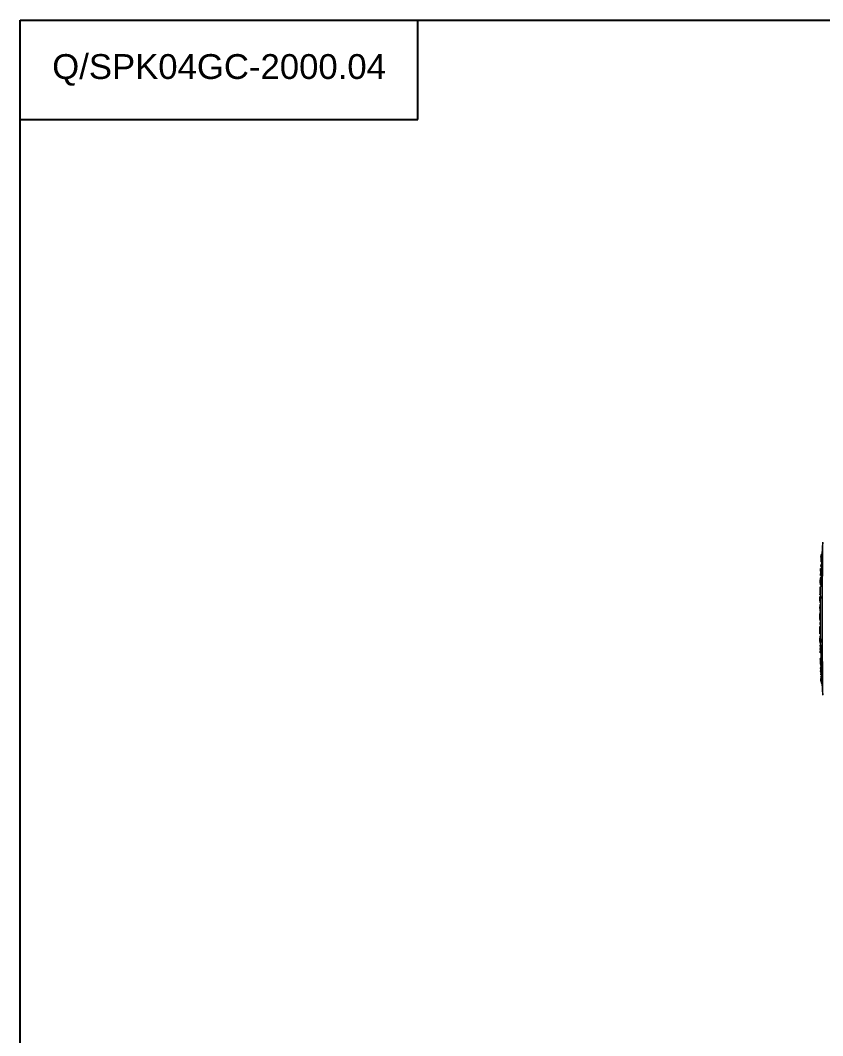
# Model space of a CAD drawing. Header units: millimetres. Extents: x 0 to 3564, y 0 to 2520.
# Drawn here: x 0 to 685, y 1653 to 2520 of the extents above; entities that cross this region are included whole.
import ezdxf

# ---------------------------------------------------------------- set-up
doc = ezdxf.new("R2010")
doc.units = ezdxf.units.MM
doc.layers.get('0').update_dxf_attribs({"lineweight": 13})
doc.layers.add('图框', color=7, linetype='Continuous')
doc.styles.get("Standard").update_dxf_attribs({"font": 'arial.ttf'})

# ---------------------------------------------------------------- blocks, each defined once
blk = doc.blocks.new('A4-H')
at = {"layer": '图框'}
for p, q in [((28.287, 202.953), (28.287, 210.021)), ((0, 202.953), (28.287, 202.953))]:
    blk.add_line(p, q, dxfattribs=at)
blk.add_lwpolyline([(0, 210.021), (297, 210.021), (297, 0), (0, 0)], close=True, dxfattribs=at)
at = {"layer": '图框', "insert": (14.144, 206.487), "char_height": 1.76786, "width": 28.2872, "attachment_point": 5}
blk.add_mtext('Q/SPK04GC-2000.04', dxfattribs=at)

msp = doc.modelspace()

# ---------------------------------------------------------------- linework, layer by layer
for p, q in [((685.06, 2074.4), (684.49, 2063.94)), ((683.69, 2061.99), (683.76, 2063.94)), ((684.53, 2063.94), (683.76, 2063.94)), ((684.53, 2063.94), (684.44, 2061.99)), ((683.39, 2055.38), (683.34, 2053.83)), ((684.16, 2055.38), (683.39, 2055.38)), ((683.46, 2055.38), (683.41, 2053.83)), ((684.24, 2057.44), (683.46, 2057.44)), ((683.55, 2060.01), (683.55, 2059.87)), ((683.55, 2060.01), (683.55, 2059.87)), ((684.29, 2059.87), (683.55, 2059.87)), ((684.3, 2058.98), (683.58, 2058.98)), ((684.44, 2061.99), (683.69, 2061.99)), ((684.17, 2057.44), (684.08, 2055.38)), ((684.16, 2055.38), (684.1, 2053.83)), ((684.3, 2058.98), (684.24, 2057.44)), ((684.44, 2061.99), (684.38, 2061.28)), ((684.85, 2055.61), (684.82, 2051.71)), ((684.97, 2061.85), (684.85, 2047.67)), ((684.88, 2059.2), (684.85, 2055.61)), ((684.9, 2060.45), (684.88, 2059.2)), ((684.91, 2061.85), (684.9, 2060.45)), ((683.11, 2045.83), (683.14, 2047.28)), ((683.86, 2047.28), (683.14, 2047.28)), ((683.16, 2048.04), (683.15, 2047.28)), ((683.21, 2049.56), (683.24, 2050.33)), ((683.23, 2050.33), (683.27, 2051.78)), ((683.23, 2050.33), (683.24, 2050.33)), ((684.01, 2051.78), (683.27, 2051.78)), ((683.96, 2050.23), (683.3, 2050.23)), ((683.34, 2053.83), (684.1, 2053.83)), ((683.79, 2047.94), (683.76, 2047.28)), ((683.86, 2047.28), (683.81, 2045.83)), ((684.01, 2053.83), (683.93, 2051.78)), ((684.01, 2051.78), (683.96, 2050.23)), ((684.8, 2049.76), (684.79, 2047.67)), ((684.82, 2051.71), (684.8, 2049.76)), ((682.95, 2039.38), (683, 2041.54)), ((683.63, 2039.38), (682.95, 2039.38)), ((683, 2041.54), (683.01, 2042.23)), ((683.71, 2042.23), (683.01, 2042.23)), ((683.75, 2043.78), (683.05, 2043.78)), ((683.1, 2045.83), (683.81, 2045.83)), ((683.61, 2042.23), (683.52, 2039.38)), ((683.63, 2039.38), (683.59, 2037.83)), ((683.71, 2045.83), (683.65, 2043.78)), ((683.75, 2043.78), (683.71, 2042.23)), ((682.79, 2031.07), (682.76, 2029.52)), ((682.76, 2029.52), (682.76, 2029.52)), ((682.76, 2029.52), (683.28, 2029.52)), ((682.85, 2034.59), (682.88, 2036.09)), ((682.88, 2036.09), (683.44, 2036.09)), ((682.88, 2031.44), (682.92, 2032.49)), ((683.59, 2037.83), (682.91, 2037.83)), ((683.28, 2029.53), (683.26, 2028.1)), ((683.47, 2037.83), (683.43, 2036.09)), ((683.32, 2022.75), (682.68, 2022.75)), ((682.74, 2024.29), (682.7, 2024.29)), ((683.16, 2021.25), (682.71, 2021.25)), ((682.78, 2027.71), (682.74, 2027.71)), ((683.39, 2028.09), (682.84, 2028.09)), ((683.18, 2022.75), (683.14, 2019.14)), ((682.62, 2014.28), (682.62, 2012.73)), ((682.62, 2014.28), (682.62, 2014.28)), ((683.1, 2014.28), (682.62, 2014.28)), ((682.64, 2017.59), (682.65, 2019.14)), ((682.64, 2017.59), (683.27, 2017.59)), ((683.28, 2019.14), (682.65, 2019.14)), ((682.68, 2017.59), (682.67, 2015.48)), ((683.11, 2015.48), (682.67, 2015.48)), ((682.75, 2019.14), (682.74, 2017.59)), ((683.12, 2017.59), (683.1, 2014.28)), ((683.28, 2019.14), (683.27, 2017.59)), ((682.61, 2008.9), (682.61, 2007.36)), ((682.61, 2007.36), (682.61, 2007.36)), ((682.61, 2007.36), (683.09, 2007.36)), ((682.62, 2005.61), (682.62, 2004.06)), ((683.24, 2005.61), (682.62, 2005.61)), ((682.62, 2004.06), (683.25, 2004.06)), ((682.72, 2005.61), (682.72, 2004.06)), ((683.24, 2010.82), (682.73, 2010.82)), ((683.09, 2007.36), (683.09, 2005.61)), ((683.1, 2004.06), (683.11, 2002.29)), ((683.24, 2005.61), (683.25, 2004.06)), ((682.64, 2000.75), (682.63, 2002.3)), ((682.63, 2002.3), (682.63, 2002.3)), ((683.11, 2002.3), (682.63, 2002.3)), ((682.64, 2000.75), (682.64, 2000.75)), ((682.67, 1996.06), (682.66, 1997.61)), ((682.7, 1997.61), (682.66, 1997.61)), ((682.67, 1996.06), (683.31, 1996.06)), ((682.7, 1997.61), (682.69, 1998.99)), ((682.73, 2000.2), (682.75, 1999.1)), ((683.28, 1999.1), (682.75, 1999.1)), ((683.11, 2002.29), (683.11, 2002.3)), ((683.17, 1996.06), (683.19, 1994.04)), ((683.25, 2000.07), (683.28, 1999.1)), ((683.28, 1999.1), (683.31, 1996.06)), ((682.69, 1994.04), (682.71, 1992.49)), ((683.21, 1994.04), (682.69, 1994.04)), ((682.75, 1989.58), (682.77, 1988.03)), ((683.31, 1988.03), (682.77, 1988.03)), ((683.45, 1986.76), (682.89, 1986.76)), ((683.29, 1988.03), (683.32, 1986.75)), ((683.45, 1986.76), (683.48, 1985.15)), ((682.84, 1984.21), (682.84, 1983.93)), ((683.41, 1984.62), (682.85, 1984.62)), ((683.47, 1981.98), (682.9, 1981.98)), ((683.48, 1985.15), (682.91, 1985.15)), ((683.56, 1981.43), (682.98, 1981.43)), ((683.6, 1979.86), (683.01, 1979.86)), ((683.41, 1984.62), (683.47, 1981.98)), ((683.48, 1979.86), (683.62, 1974.95)), ((683.56, 1981.43), (683.6, 1979.86)), ((683.03, 1974.95), (683.03, 1974.94)), ((683.07, 1973.34), (683.03, 1974.94)), ((683.04, 1974.44), (683.03, 1974.94)), ((683.63, 1974.94), (683.03, 1974.94)), ((683.06, 1974.44), (683.67, 1974.44)), ((683.12, 1971.46), (683.07, 1973.34)), ((683.1, 1972.15), (683.07, 1973.34)), ((683.08, 1973.2), (683.09, 1973.01)), ((683.15, 1970.12), (683.11, 1971.73)), ((683.15, 1970.12), (683.12, 1971.46)), ((683.13, 1973.21), (683.14, 1973.15)), ((683.15, 1970.12), (683.18, 1969.13)), ((683.18, 1969.13), (683.18, 1969.13)), ((683.21, 1968.92), (683.18, 1969.13)), ((683.86, 1968.92), (683.21, 1968.92)), ((683.62, 1974.94), (683.64, 1974.44)), ((683.63, 1974.94), (683.64, 1974.44)), ((683.83, 1968.92), (683.87, 1967.86)), ((684.79, 1970.2), (684.8, 1968.66)), ((684.8, 1968.66), (684.82, 1966.16)), ((684.85, 1970.2), (684.97, 1956.03)), ((683.22, 1967.86), (683.25, 1966.97)), ((683.22, 1967.86), (683.22, 1967.86)), ((683.87, 1967.86), (683.22, 1967.86)), ((683.22, 1967.86), (683.36, 1966.78)), ((683.25, 1966.97), (683.25, 1966.97)), ((683.44, 1965.4), (683.25, 1966.97)), ((683.3, 1965.34), (683.33, 1965.03)), ((683.3, 1965.34), (683.3, 1965.34)), ((683.44, 1965.34), (683.3, 1965.34)), ((683.31, 1965.01), (683.32, 1964.52)), ((683.32, 1964.52), (683.32, 1964.52)), ((683.47, 1963.08), (683.32, 1964.52)), ((683.33, 1964.99), (683.34, 1964.9)), ((683.38, 1962.77), (683.44, 1962.05)), ((683.38, 1962.77), (683.38, 1962.77)), ((684.07, 1962.77), (683.38, 1962.77)), ((683.48, 1961.07), (683.4, 1962.02)), ((683.41, 1961.99), (683.4, 1962.02)), ((683.48, 1961.07), (683.41, 1961.99)), ((683.49, 1963), (683.48, 1962.99)), ((683.48, 1962.99), (684.17, 1962.99)), ((683.5, 1961), (683.49, 1960.99)), ((683.49, 1960.99), (684.19, 1960.99)), ((683.5, 1964.92), (684.17, 1964.92)), ((684.19, 1963.4), (683.5, 1963.4)), ((683.5, 1963.4), (683.5, 1963.21)), ((683.5, 1963.21), (684.19, 1963.21)), ((684.21, 1961.34), (683.5, 1961.34)), ((683.5, 1961.34), (683.5, 1961.21)), ((684.21, 1961.21), (683.5, 1961.21)), ((683.54, 1965.38), (683.53, 1965.14)), ((684.2, 1965.14), (683.53, 1965.14)), ((683.53, 1965.03), (683.53, 1965.14)), ((684.2, 1965.38), (683.54, 1965.38)), ((683.87, 1967.86), (684.03, 1966.75)), ((684.01, 1964.95), (684.07, 1964.48)), ((684.06, 1962.99), (684.07, 1962.77)), ((684.07, 1962.77), (684.14, 1962.04)), ((684.14, 1962.04), (684.21, 1961.34)), ((684.15, 1960.99), (684.2, 1959.7)), ((684.19, 1963.21), (684.18, 1963.28)), ((684.82, 1966.16), (684.85, 1962.26)), ((684.85, 1962.26), (684.89, 1958.67)), ((684.21, 1959.7), (683.49, 1959.7)), ((683.5, 1959.37), (683.49, 1959.7)), ((683.5, 1959.37), (683.55, 1957.87)), ((683.61, 1956.29), (683.62, 1956.03)), ((683.62, 1956.03), (683.63, 1955.76)), ((683.63, 1955.76), (683.65, 1955.37)), ((683.63, 1955.69), (683.65, 1955.17)), ((683.65, 1955.37), (683.65, 1955.17)), ((683.65, 1955.17), (683.68, 1954.49)), ((683.71, 1953.94), (684.49, 1953.94)), ((683.71, 1953.94), (683.71, 1953.94)), ((684.49, 1954.03), (683.72, 1954.03)), ((684.48, 1954.03), (685.06, 1943.56)), ((684.89, 1958.67), (684.9, 1957.43)), ((684.9, 1957.43), (684.91, 1956.03))]:
    msp.add_line(p, q)
for points in [[(682.85, 2034.59), (682.87, 2035.09), (682.87, 2035.59), (682.88, 2036.09)], [(683.3, 1965.34), (683.32, 1965.12), (683.34, 1964.95)], [(683.38, 1962.77), (683.39, 1962.6), (683.43, 1962.15), (683.44, 1962.03)]]:
    msp.add_lwpolyline(points)
for centre, radius, start, end in [((3367.76, 2032.23), 2683.01, 179.10347, 179.36736), ((2137.03, 2008.95), 1454.38, 178.02852, 178.08961), ((726.94, 2058.01), 43.43, 175.68324, 177.35718), ((725.31, 2058.19), 41.8, 174.78179, 175.76456), ((713.26, 2047.17), 30.11, 175.46607, 178.35161), ((711.99, 2047.29), 28.84, 174.1401, 175.49148), ((714.06, 2046.83), 30.3, 175.39392, 177.90831), ((715.99, 2046.69), 32.23, 175.08352, 175.41619), ((717.85, 2046.52), 34.1, 173.75987, 175.07385), ((2137.19, 2008.95), 1454.57, 178.80104, 178.86213), ((2137.19, 2008.95), 1454.57, 178.62772, 178.68875), ((636.95, 2033.24), 45.97, 356.69261, 357.29061), ((631.07, 2033.53), 51.85, 357.28144, 357.69588), ((2137.27, 2008.95), 1454.65, 179.3954, 179.4564), ((707.03, 2024.04), 24.33, 179.22054, 179.39337), ((635.8, 2028.37), 46.94, 358.66034, 359.19472), ((635.85, 2028.74), 46.93, 358.73479, 359.20516), ((2137.28, 2008.87), 1454.56, 179.24287, 179.4535), ((640.87, 2028.58), 41.91, 358.80239, 359.22202), ((1854.63, 2008.96), 1171.4, 179.06426, 179.32582), ((637.97, 2011.31), 44.75, 1.47589, 2.52644), ((627.7, 2011.03), 55.03, 0.41539, 1.49269), ((636.56, 2010.5), 46.17, 357.33541, 358.35314), ((625.76, 2010.78), 56.97, 358.37572, 359.41645), ((614.86, 2010.9), 67.86, 359.41368, 359.93254), ((614.86, 2010.91), 67.87, 359.91873, 0.43768), ((634.47, 1998.65), 48.22, 0.40182, 0.76439), ((704.33, 1998.12), 21.63, 180.36639, 180.87594), ((631.34, 1990.77), 51.5, 1.52691, 1.91902), ((628.5, 1990.01), 54.35, 359.54574, 359.87112), ((636.21, 1989.95), 46.63, 359.37385, 359.5399), ((2137.23, 2008.94), 1454.61, 180.926, 180.97424), ((690.47, 1984.07), 7.63, 181.05202, 183.45132), ((2137.23, 2008.94), 1454.61, 181.04613, 181.09282), ((691.14, 1982.83), 8.28, 185.86108, 189.72325), ((557.59, 1950.65), 126.56, 6.2817, 6.48851), ((590.63, 1954.62), 93.53, 6.60986, 7.4755), ((580.97, 1953.23), 103.04, 5.6683, 6.27773), ((589.07, 1954.6), 94.98, 6.29541, 6.53002), ((530.47, 1948.84), 153.55, 4.671, 4.93434), ((507.24, 1950.26), 176.53, 1.89508, 2.27489), ((549.9, 1951.67), 133.85, 1.68759, 1.89532), ((590.73, 1952.88), 93, 1.43147, 1.68474), ((3370.62, 1985.76), 2685.87, 180.6342, 180.89294)]:
    msp.add_arc(centre, radius, start, end)
for points, knots in [([(683.6, 2061.44), (683.62, 2061.85), (683.66, 2062.69), (683.72, 2063.52), (683.76, 2063.94)], [0, 0, 0, 0, 0.49975, 1, 1, 1, 1]), ([(683.53, 2059.43), (683.53, 2059.35), (683.53, 2059.2), (683.52, 2059.06), (683.52, 2058.98)], [0, 0, 0, 0, 0.499879, 1, 1, 1, 1]), ([(683.55, 2059.87), (683.54, 2059.8), (683.53, 2059.65), (683.53, 2059.5), (683.53, 2059.43)], [0, 0, 0, 0, 0.500181, 1, 1, 1, 1]), ([(683.58, 2058.98), (683.58, 2058.85), (683.56, 2058.63), (683.55, 2058.31), (683.56, 2058.02), (683.55, 2057.73), (683.53, 2057.53), (683.53, 2057.44)], [0, 0, 0, 0, 0.25004, 0.437476, 0.62502, 0.812467, 1, 1, 1, 1]), ([(684.29, 2059.87), (684.28, 2059.72), (684.26, 2059.43), (684.26, 2059.13), (684.25, 2058.98)], [0, 0, 0, 0, 0.500118, 1, 1, 1, 1]), ([(683.22, 2047.28), (683.22, 2047.16), (683.21, 2046.95), (683.2, 2046.65), (683.21, 2046.38), (683.2, 2046.1), (683.19, 2045.92), (683.19, 2045.83)], [0, 0, 0, 0, 0.250023, 0.437486, 0.625012, 0.812481, 1, 1, 1, 1]), ([(683.35, 2051.78), (683.35, 2051.65), (683.33, 2051.43), (683.32, 2051.1), (683.33, 2050.81), (683.32, 2050.52), (683.31, 2050.33), (683.3, 2050.23)], [0, 0, 0, 0, 0.250029, 0.437483, 0.625014, 0.812476, 1, 1, 1, 1]), ([(684.79, 2047.67), (684.7, 2034.76), (684.66, 2008.94), (684.7, 1983.11), (684.79, 1970.2)], [0, 0, 0, 0, 0.499999, 1, 1, 1, 1]), ([(683.04, 2039.38), (683.03, 2039.25), (683.02, 2039.03), (683.02, 2038.7), (683.02, 2038.32), (683.01, 2038.03), (683, 2037.83)], [0, 0, 0, 0, 0.250015, 0.437493, 0.625009, 1, 1, 1, 1]), ([(683.14, 2043.78), (683.13, 2043.65), (683.12, 2043.43), (683.11, 2043.1), (683.12, 2042.81), (683.11, 2042.52), (683.1, 2042.33), (683.1, 2042.23)], [0, 0, 0, 0, 0.250019, 0.437489, 0.625009, 0.812484, 1, 1, 1, 1]), ([(682.76, 2029.52), (682.76, 2029.52), (682.76, 2029.53), (682.77, 2029.54), (682.77, 2029.56), (682.77, 2029.59), (682.77, 2029.62), (682.78, 2029.69), (682.79, 2029.79), (682.8, 2029.94), (682.81, 2030.12), (682.83, 2030.34), (682.84, 2030.5), (682.84, 2030.59)], [0, 0, 0, 0, 0.003509, 0.01405, 0.031868, 0.057212, 0.090329, 0.131439, 0.238473, 0.379173, 0.553188, 0.760386, 1, 1, 1, 1]), ([(682.79, 2031.07), (682.79, 2031.07), (682.79, 2031.12), (682.79, 2031.15), (682.8, 2031.27), (682.81, 2031.42), (682.82, 2031.64), (682.84, 2032.03), (682.85, 2032.35), (682.86, 2032.59)], [0, 0, 0, 0, 0.011842, 0.049538, 0.116389, 0.217766, 0.359686, 0.542016, 1, 1, 1, 1]), ([(682.86, 2032.59), (682.86, 2032.82), (682.87, 2033.28), (682.87, 2033.89), (682.87, 2034.31), (682.86, 2034.52), (682.85, 2034.59)], [0, 0, 0, 0, 0.358681, 0.686277, 0.905601, 1, 1, 1, 1]), ([(682.93, 2034.1), (682.93, 2034.36), (682.93, 2034.83), (682.92, 2035.43), (682.9, 2035.83), (682.89, 2036.03), (682.88, 2036.09)], [0, 0, 0, 0, 0.396036, 0.707458, 0.909124, 1, 1, 1, 1]), ([(682.92, 2032.49), (682.92, 2032.62), (682.93, 2033.16), (682.93, 2033.7), (682.93, 2034.1)], [0, 0, 0, 0, 0.252332, 1, 1, 1, 1]), ([(683.28, 2029.52), (683.28, 2029.52), (683.28, 2029.53), (683.29, 2029.53), (683.29, 2029.54), (683.29, 2029.56), (683.29, 2029.59), (683.3, 2029.64), (683.31, 2029.7), (683.31, 2029.78), (683.32, 2029.88), (683.34, 2030.03), (683.36, 2030.27), (683.38, 2030.6), (683.41, 2030.98), (683.43, 2031.26), (683.43, 2031.4)], [0, 0, 0, 0, 0.000926, 0.00358, 0.008014, 0.014272, 0.032415, 0.058323, 0.092298, 0.134622, 0.185366, 0.244463, 0.387568, 0.56338, 0.769302, 1, 1, 1, 1]), ([(683.43, 2031.4), (683.46, 2031.91), (683.48, 2032.68), (683.5, 2033.7), (683.5, 2034.43), (683.49, 2035.06), (683.47, 2035.56), (683.45, 2035.88), (683.44, 2036.04), (683.44, 2036.09)], [0, 0, 0, 0, 0.326746, 0.494513, 0.653828, 0.792565, 0.899032, 0.967855, 1, 1, 1, 1]), ([(682.71, 2021.25), (682.71, 2021.07), (682.7, 2020.76), (682.7, 2020.32), (682.7, 2019.8), (682.69, 2019.4), (682.69, 2019.14)], [0, 0, 0, 0, 0.250002, 0.437499, 0.625001, 1, 1, 1, 1]), ([(682.72, 2026.12), (682.72, 2025.83), (682.72, 2025.24), (682.7, 2024.66), (682.7, 2024.37)], [0, 0, 0, 0, 0.499991, 1, 1, 1, 1]), ([(682.73, 2027.27), (682.73, 2027.08), (682.72, 2026.69), (682.72, 2026.31), (682.72, 2026.12)], [0, 0, 0, 0, 0.500007, 1, 1, 1, 1]), ([(682.74, 2024.29), (682.74, 2024.58), (682.75, 2025.01), (682.76, 2025.57), (682.76, 2026.14), (682.75, 2026.85), (682.77, 2027.42), (682.78, 2027.71)], [0, 0, 0, 0, 0.250005, 0.375001, 0.499998, 0.750001, 1, 1, 1, 1]), ([(682.62, 2014.28), (682.62, 2014.28), (682.62, 2014.27), (682.62, 2014.27), (682.62, 2014.25), (682.63, 2014.22), (682.63, 2014.19), (682.63, 2014.13), (682.64, 2014.03), (682.65, 2013.89), (682.66, 2013.72), (682.67, 2013.52), (682.68, 2013.37), (682.68, 2013.29)], [0, 0, 0, 0, 0.003455, 0.013999, 0.031841, 0.057187, 0.090262, 0.131305, 0.238205, 0.378721, 0.552702, 0.75999, 1, 1, 1, 1]), ([(682.66, 2010.82), (682.66, 2010.96), (682.66, 2011.24), (682.66, 2011.64), (682.65, 2011.99), (682.64, 2012.27), (682.63, 2012.46), (682.63, 2012.57), (682.62, 2012.63), (682.62, 2012.67), (682.62, 2012.71), (682.62, 2012.72), (682.62, 2012.73), (682.62, 2012.73)], [0, 0, 0, 0, 0.223293, 0.435885, 0.622711, 0.77135, 0.878961, 0.918449, 0.949357, 0.972366, 0.988104, 0.997146, 1, 1, 1, 1]), ([(683.1, 2014.28), (683.1, 2014.28), (683.1, 2014.28), (683.11, 2014.27), (683.11, 2014.27), (683.11, 2014.25), (683.11, 2014.22), (683.12, 2014.17), (683.12, 2014.11), (683.13, 2014.04), (683.14, 2013.94), (683.15, 2013.79), (683.17, 2013.57), (683.19, 2013.25), (683.2, 2012.88), (683.21, 2012.62), (683.22, 2012.48)], [0, 0, 0, 0, 0.000914, 0.003562, 0.007995, 0.014249, 0.032348, 0.05816, 0.092017, 0.134198, 0.18475, 0.243657, 0.386423, 0.561953, 0.768148, 1, 1, 1, 1]), ([(683.22, 2012.48), (683.22, 2012.35), (683.24, 2011.79), (683.24, 2011.24), (683.24, 2010.82)], [0, 0, 0, 0, 0.237349, 1, 1, 1, 1]), ([(682.61, 2008.9), (682.61, 2008.9), (682.61, 2008.92), (682.61, 2008.93), (682.61, 2008.96), (682.62, 2009.01), (682.62, 2009.07), (682.63, 2009.18), (682.64, 2009.37), (682.65, 2009.65), (682.65, 2010), (682.66, 2010.4), (682.66, 2010.68), (682.66, 2010.82)], [0, 0, 0, 0, 0.002859, 0.011912, 0.027668, 0.050701, 0.081638, 0.121157, 0.22882, 0.37748, 0.564273, 0.776793, 1, 1, 1, 1]), ([(682.67, 2008.35), (682.67, 2008.27), (682.66, 2008.12), (682.65, 2007.92), (682.64, 2007.74), (682.63, 2007.6), (682.62, 2007.51), (682.62, 2007.45), (682.62, 2007.42), (682.61, 2007.39), (682.61, 2007.37), (682.61, 2007.36), (682.61, 2007.36), (682.61, 2007.36)], [0, 0, 0, 0, 0.240068, 0.447385, 0.621373, 0.761879, 0.868752, 0.909781, 0.942843, 0.968177, 0.986008, 0.996545, 1, 1, 1, 1]), ([(683.21, 2009.16), (683.21, 2009.02), (683.2, 2008.75), (683.18, 2008.39), (683.16, 2008.07), (683.14, 2007.84), (683.13, 2007.69), (683.12, 2007.6), (683.11, 2007.53), (683.11, 2007.47), (683.1, 2007.42), (683.1, 2007.39), (683.09, 2007.37), (683.09, 2007.36), (683.09, 2007.36), (683.09, 2007.36), (683.09, 2007.36)], [0, 0, 0, 0, 0.231887, 0.438109, 0.61365, 0.756408, 0.815307, 0.86585, 0.908019, 0.941863, 0.967665, 0.985756, 0.992006, 0.996437, 0.999084, 1, 1, 1, 1]), ([(683.24, 2010.82), (683.24, 2010.68), (683.24, 2010.12), (683.23, 2009.57), (683.21, 2009.16)], [0, 0, 0, 0, 0.258468, 1, 1, 1, 1]), ([(682.63, 2002.3), (682.63, 2002.29), (682.63, 2002.25), (682.64, 2002.16), (682.65, 2002.01), (682.67, 2001.79), (682.69, 2001.49), (682.71, 2000.95), (682.73, 2000.51), (682.73, 2000.2)], [0, 0, 0, 0, 0.013389, 0.05334, 0.124051, 0.229315, 0.372395, 0.55328, 1, 1, 1, 1]), ([(682.68, 1999.3), (682.68, 1999.52), (682.68, 1999.83), (682.66, 2000.22), (682.66, 2000.44), (682.65, 2000.59), (682.64, 2000.67), (682.64, 2000.72), (682.64, 2000.73), (682.64, 2000.75), (682.64, 2000.75)], [0, 0, 0, 0, 0.459478, 0.652713, 0.802209, 0.902902, 0.962391, 0.980126, 0.991625, 1, 1, 1, 1]), ([(682.75, 1999.1), (682.75, 1998.85), (682.76, 1998.34), (682.76, 1997.58), (682.76, 1996.82), (682.77, 1996.31), (682.77, 1996.06)], [0, 0, 0, 0, 0.250003, 0.5, 0.749997, 1, 1, 1, 1]), ([(683.11, 2002.3), (683.11, 2002.3), (683.11, 2002.29), (683.11, 2002.29), (683.11, 2002.28), (683.12, 2002.26), (683.12, 2002.23), (683.13, 2002.18), (683.13, 2002.11), (683.14, 2002.02), (683.15, 2001.91), (683.17, 2001.73), (683.19, 2001.44), (683.22, 2001.04), (683.24, 2000.57), (683.25, 2000.24), (683.25, 2000.07)], [0, 0, 0, 0, 0.000803, 0.003146, 0.007037, 0.012507, 0.028491, 0.051729, 0.082813, 0.122273, 0.170586, 0.228134, 0.372481, 0.554577, 0.76664, 1, 1, 1, 1]), ([(682.7, 1994.04), (682.7, 1994.04), (682.7, 1994.03), (682.71, 1994.02), (682.71, 1993.99), (682.72, 1993.96), (682.72, 1993.91), (682.73, 1993.82), (682.74, 1993.67), (682.76, 1993.45), (682.78, 1993.17), (682.79, 1992.84), (682.8, 1992.61), (682.81, 1992.49)], [0, 0, 0, 0, 0.003383, 0.012266, 0.027638, 0.05031, 0.081122, 0.120841, 0.228224, 0.37296, 0.553764, 0.766001, 1, 1, 1, 1]), ([(682.75, 1989.58), (682.75, 1989.58), (682.76, 1989.58), (682.76, 1989.59), (682.76, 1989.61), (682.77, 1989.66), (682.77, 1989.76), (682.77, 1989.93), (682.78, 1990.17), (682.78, 1990.44), (682.78, 1990.74), (682.77, 1991.04), (682.77, 1991.34), (682.76, 1991.64), (682.76, 1991.92), (682.75, 1992.15), (682.74, 1992.3), (682.73, 1992.39), (682.73, 1992.43), (682.72, 1992.45), (682.72, 1992.47), (682.72, 1992.48), (682.72, 1992.49), (682.71, 1992.49)], [0, 0, 0, 0, 0.001186, 0.004464, 0.010649, 0.020577, 0.055344, 0.115495, 0.197893, 0.293916, 0.396936, 0.501869, 0.606626, 0.709741, 0.807546, 0.891003, 0.947551, 0.96607, 0.979589, 0.989054, 0.995206, 0.998672, 1, 1, 1, 1]), ([(682.84, 1989.44), (682.84, 1989.33), (682.84, 1989.11), (682.83, 1988.81), (682.82, 1988.56), (682.81, 1988.36), (682.8, 1988.22), (682.79, 1988.14), (682.79, 1988.1), (682.79, 1988.07), (682.78, 1988.05), (682.78, 1988.04), (682.78, 1988.03), (682.77, 1988.03)], [0, 0, 0, 0, 0.239513, 0.453954, 0.634148, 0.777288, 0.882575, 0.921277, 0.951226, 0.973231, 0.988124, 0.99671, 1, 1, 1, 1]), ([(682.81, 1985.44), (682.8, 1985.77), (682.82, 1986.21), (682.87, 1986.65), (682.89, 1986.76)], [0, 0, 0, 0, 0.749091, 1, 1, 1, 1]), ([(682.82, 1992.14), (682.82, 1991.95), (682.84, 1991.2), (682.84, 1990.45), (682.84, 1989.88)], [0, 0, 0, 0, 0.248211, 1, 1, 1, 1]), ([(682.89, 1986.76), (682.89, 1986.62), (682.9, 1986.39), (682.9, 1986.05), (682.9, 1985.65), (682.91, 1985.35), (682.91, 1985.15)], [0, 0, 0, 0, 0.250009, 0.437495, 0.625006, 1, 1, 1, 1]), ([(683.21, 1994.04), (683.21, 1994.04), (683.21, 1994.03), (683.21, 1994.02), (683.22, 1993.99), (683.23, 1993.96), (683.23, 1993.91), (683.25, 1993.82), (683.26, 1993.67), (683.28, 1993.45), (683.3, 1993.17), (683.32, 1992.85), (683.33, 1992.62), (683.34, 1992.5)], [0, 0, 0, 0, 0.003287, 0.011929, 0.027214, 0.050022, 0.081034, 0.120893, 0.228433, 0.373219, 0.553967, 0.766097, 1, 1, 1, 1]), ([(683.38, 1989.43), (683.38, 1989.31), (683.38, 1989.1), (683.37, 1988.81), (683.36, 1988.55), (683.34, 1988.36), (683.33, 1988.22), (683.33, 1988.14), (683.32, 1988.1), (683.31, 1988.07), (683.31, 1988.05), (683.31, 1988.04), (683.31, 1988.03), (683.31, 1988.03)], [0, 0, 0, 0, 0.239957, 0.454471, 0.634569, 0.777635, 0.882893, 0.921643, 0.951697, 0.973746, 0.988507, 0.996841, 1, 1, 1, 1]), ([(683.34, 1992.5), (683.36, 1991.98), (683.38, 1990.96), (683.39, 1989.94), (683.38, 1989.43)], [0, 0, 0, 0, 0.501817, 1, 1, 1, 1]), ([(682.85, 1984.62), (682.86, 1984.4), (682.88, 1984.01), (682.88, 1983.46), (682.87, 1982.97), (682.89, 1982.48), (682.9, 1982.15), (682.9, 1981.98)], [0, 0, 0, 0, 0.250011, 0.437492, 0.625005, 0.81249, 1, 1, 1, 1]), ([(682.86, 1982.74), (682.86, 1982.88), (682.85, 1983.15), (682.85, 1983.43), (682.85, 1983.56)], [0, 0, 0, 0, 0.499961, 1, 1, 1, 1]), ([(683.01, 1979.86), (682.99, 1979.97), (682.93, 1980.42), (682.9, 1980.87), (682.89, 1981.2)], [0, 0, 0, 0, 0.251251, 1, 1, 1, 1]), ([(682.98, 1981.43), (682.98, 1981.3), (682.99, 1981.07), (682.99, 1980.74), (682.99, 1980.35), (683, 1980.06), (683.01, 1979.86)], [0, 0, 0, 0, 0.250014, 0.437493, 0.625008, 1, 1, 1, 1]), ([(683.48, 1985.15), (683.46, 1985.06), (683.43, 1984.88), (683.42, 1984.7), (683.41, 1984.62)], [0, 0, 0, 0, 0.502044, 1, 1, 1, 1]), ([(683.47, 1981.98), (683.48, 1981.89), (683.5, 1981.7), (683.54, 1981.52), (683.56, 1981.43)], [0, 0, 0, 0, 0.497713, 1, 1, 1, 1]), ([(683.08, 1973.2), (683.08, 1973.31), (683.07, 1973.56), (683.07, 1973.98), (683.07, 1974.29), (683.06, 1974.44)], [0, 0, 0, 0, 0.250017, 0.625, 1, 1, 1, 1]), ([(683.06, 1974.44), (683.07, 1974.36), (683.1, 1973.95), (683.12, 1973.54), (683.13, 1973.21)], [0, 0, 0, 0, 0.195734, 1, 1, 1, 1]), ([(683.09, 1973.01), (683.1, 1972.72), (683.13, 1972.1), (683.15, 1971.21), (683.16, 1970.54), (683.16, 1970.2), (683.15, 1970.12)], [0, 0, 0, 0, 0.297053, 0.646575, 0.919624, 1, 1, 1, 1]), ([(683.14, 1973.15), (683.14, 1972.93), (683.18, 1972.03), (683.2, 1971.14), (683.21, 1970.46)], [0, 0, 0, 0, 0.243818, 1, 1, 1, 1]), ([(683.21, 1970.46), (683.21, 1970.31), (683.22, 1969.8), (683.22, 1969.28), (683.21, 1968.92)], [0, 0, 0, 0, 0.291179, 1, 1, 1, 1]), ([(683.67, 1974.44), (683.69, 1974.28), (683.71, 1973.89), (683.75, 1973.25), (683.78, 1972.5), (683.81, 1971.72), (683.83, 1970.93), (683.85, 1970.18), (683.85, 1969.51), (683.86, 1969.1), (683.86, 1968.92)], [0, 0, 0, 0, 0.091154, 0.211089, 0.349154, 0.494018, 0.638852, 0.777616, 0.901271, 1, 1, 1, 1]), ([(683.48, 1962.99), (683.48, 1962.99), (683.48, 1963), (683.47, 1963.02), (683.47, 1963.04), (683.47, 1963.07), (683.47, 1963.08)], [0, 0, 0, 0, 0.070538, 0.246525, 0.550362, 1, 1, 1, 1]), ([(683.48, 1965.01), (683.48, 1964.99), (683.49, 1964.96), (683.49, 1964.93), (683.5, 1964.92), (683.5, 1964.92)], [0, 0, 0, 0, 0.747327, 0.922644, 1, 1, 1, 1]), ([(683.49, 1960.99), (683.49, 1960.99), (683.49, 1961), (683.49, 1961.01), (683.48, 1961.04), (683.48, 1961.06), (683.48, 1961.07)], [0, 0, 0, 0, 0.063498, 0.239141, 0.545742, 1, 1, 1, 1]), ([(683.5, 1963.21), (683.5, 1963.16), (683.5, 1963.1), (683.5, 1963.03), (683.49, 1963)], [0, 0, 0, 0, 0.671701, 1, 1, 1, 1]), ([(683.5, 1964.92), (683.51, 1964.92), (683.51, 1964.93), (683.52, 1964.95), (683.52, 1964.99), (683.52, 1965.01), (683.53, 1965.03)], [0, 0, 0, 0, 0.085468, 0.272363, 0.572123, 1, 1, 1, 1]), ([(683.5, 1961.21), (683.5, 1961.16), (683.5, 1961.09), (683.5, 1961.02), (683.5, 1961)], [0, 0, 0, 0, 0.667956, 1, 1, 1, 1]), ([(684.03, 1966.75), (684.04, 1966.65), (684.1, 1966.2), (684.16, 1965.74), (684.2, 1965.38)], [0, 0, 0, 0, 0.218435, 1, 1, 1, 1]), ([(684.07, 1964.48), (684.08, 1964.4), (684.12, 1964.04), (684.16, 1963.68), (684.19, 1963.4)], [0, 0, 0, 0, 0.218197, 1, 1, 1, 1]), ([(684.2, 1965.14), (684.2, 1965.1), (684.19, 1965.05), (684.19, 1964.98), (684.18, 1964.95), (684.17, 1964.92), (684.17, 1964.92)], [0, 0, 0, 0, 0.446324, 0.748473, 0.928455, 1, 1, 1, 1]), ([(684.19, 1963.21), (684.19, 1963.19), (684.18, 1963.16), (684.18, 1963.11), (684.18, 1963.06), (684.17, 1963.02), (684.17, 1963), (684.17, 1962.99), (684.17, 1962.99)], [0, 0, 0, 0, 0.242322, 0.4472, 0.751148, 0.931551, 0.978972, 1, 1, 1, 1]), ([(684.18, 1963.28), (684.18, 1963.3), (684.18, 1963.34), (684.19, 1963.38), (684.19, 1963.4)], [0, 0, 0, 0, 0.499661, 1, 1, 1, 1]), ([(684.21, 1961.21), (684.21, 1961.19), (684.2, 1961.16), (684.2, 1961.1), (684.2, 1961.06), (684.2, 1961.02), (684.2, 1961), (684.2, 1961), (684.2, 1960.99), (684.19, 1960.99)], [0, 0, 0, 0, 0.242524, 0.44782, 0.753595, 0.859149, 0.935054, 0.981982, 1, 1, 1, 1]), ([(684.2, 1965.38), (684.2, 1965.34), (684.2, 1965.26), (684.2, 1965.18), (684.2, 1965.14)], [0, 0, 0, 0, 0.500036, 1, 1, 1, 1]), ([(684.21, 1961.34), (684.21, 1961.32), (684.2, 1961.27), (684.21, 1961.23), (684.21, 1961.21)], [0, 0, 0, 0, 0.499749, 1, 1, 1, 1]), ([(683.49, 1959.7), (683.49, 1959.7), (683.49, 1959.7), (683.49, 1959.69), (683.49, 1959.68), (683.5, 1959.66), (683.5, 1959.62), (683.51, 1959.56), (683.51, 1959.48), (683.52, 1959.37), (683.53, 1959.23), (683.55, 1958.99), (683.57, 1958.66), (683.59, 1958.22), (683.61, 1957.75), (683.62, 1957.43), (683.63, 1957.27)], [0, 0, 0, 0, 0.001316, 0.0044, 0.00887, 0.014653, 0.030807, 0.054286, 0.087089, 0.13217, 0.190571, 0.260249, 0.423493, 0.606455, 0.800447, 1, 1, 1, 1]), ([(683.64, 1955.52), (683.65, 1955.52), (683.65, 1955.55), (683.65, 1955.6), (683.65, 1955.69), (683.64, 1955.88), (683.63, 1956.18), (683.62, 1956.51), (683.61, 1956.8), (683.6, 1957.01), (683.6, 1957.22), (683.59, 1957.41), (683.58, 1957.56), (683.57, 1957.66), (683.57, 1957.73), (683.57, 1957.78), (683.56, 1957.82), (683.56, 1957.84), (683.56, 1957.86), (683.56, 1957.86), (683.56, 1957.87), (683.56, 1957.87)], [0, 0, 0, 0, 0.009501, 0.031376, 0.067168, 0.119697, 0.273981, 0.453476, 0.54472, 0.635715, 0.724728, 0.80809, 0.881188, 0.912809, 0.94071, 0.964254, 0.982715, 0.989814, 0.995274, 0.998771, 1, 1, 1, 1]), ([(683.56, 1957.87), (683.56, 1957.87), (683.56, 1957.86), (683.56, 1957.85), (683.56, 1957.83), (683.56, 1957.8), (683.56, 1957.77), (683.56, 1957.72), (683.56, 1957.64), (683.57, 1957.55), (683.57, 1957.44), (683.57, 1957.34), (683.58, 1957.19), (683.58, 1957), (683.59, 1956.77), (683.6, 1956.53), (683.61, 1956.37), (683.61, 1956.29)], [0, 0, 0, 0, 0.002612, 0.010419, 0.023337, 0.040892, 0.062367, 0.086873, 0.142361, 0.203606, 0.268606, 0.336178, 0.405607, 0.549009, 0.69699, 0.847791, 1, 1, 1, 1]), ([(683.7, 1955.2), (683.7, 1955.08), (683.71, 1954.69), (683.72, 1954.3), (683.72, 1954.03)], [0, 0, 0, 0, 0.307454, 1, 1, 1, 1]), ([(684.21, 1959.7), (684.21, 1959.7), (684.21, 1959.7), (684.21, 1959.69), (684.21, 1959.68), (684.22, 1959.65), (684.22, 1959.62), (684.22, 1959.58), (684.23, 1959.52), (684.24, 1959.45), (684.25, 1959.32), (684.26, 1959.11), (684.28, 1958.83), (684.3, 1958.51), (684.32, 1958.16), (684.34, 1957.8), (684.36, 1957.3), (684.39, 1956.68), (684.42, 1955.93), (684.44, 1955.44), (684.45, 1955.2)], [0, 0, 0, 0, 0.000449, 0.001517, 0.004984, 0.010181, 0.017373, 0.026917, 0.039291, 0.055145, 0.07524, 0.127505, 0.191931, 0.264199, 0.341482, 0.421969, 0.504333, 0.671437, 0.838512, 1, 1, 1, 1]), ([(684.45, 1955.2), (684.46, 1955.08), (684.46, 1954.85), (684.48, 1954.54), (684.48, 1954.27), (684.49, 1954.1), (684.49, 1954.03)], [0, 0, 0, 0, 0.307353, 0.581026, 0.814545, 1, 1, 1, 1])]:
    msp.add_open_spline(points, degree=3, knots=knots)
for points in [[(684.38, 2061.28), (684.34, 2060.81), (684.31, 2060.34), (684.29, 2059.87)], [(682.91, 1985.15), (682.89, 1984.97), (682.87, 1984.79), (682.85, 1984.62)]]:
    msp.add_open_spline(points, degree=3)

# ---------------------------------------------------------------- block references
at = {"layer": '图框', "xscale": 11.99895590440453, "yscale": 11.99895590440453, "zscale": 11.99895590440453}
msp.add_blockref('A4-H', (0, 0), dxfattribs=at)

doc.saveas('drawing.dxf')
